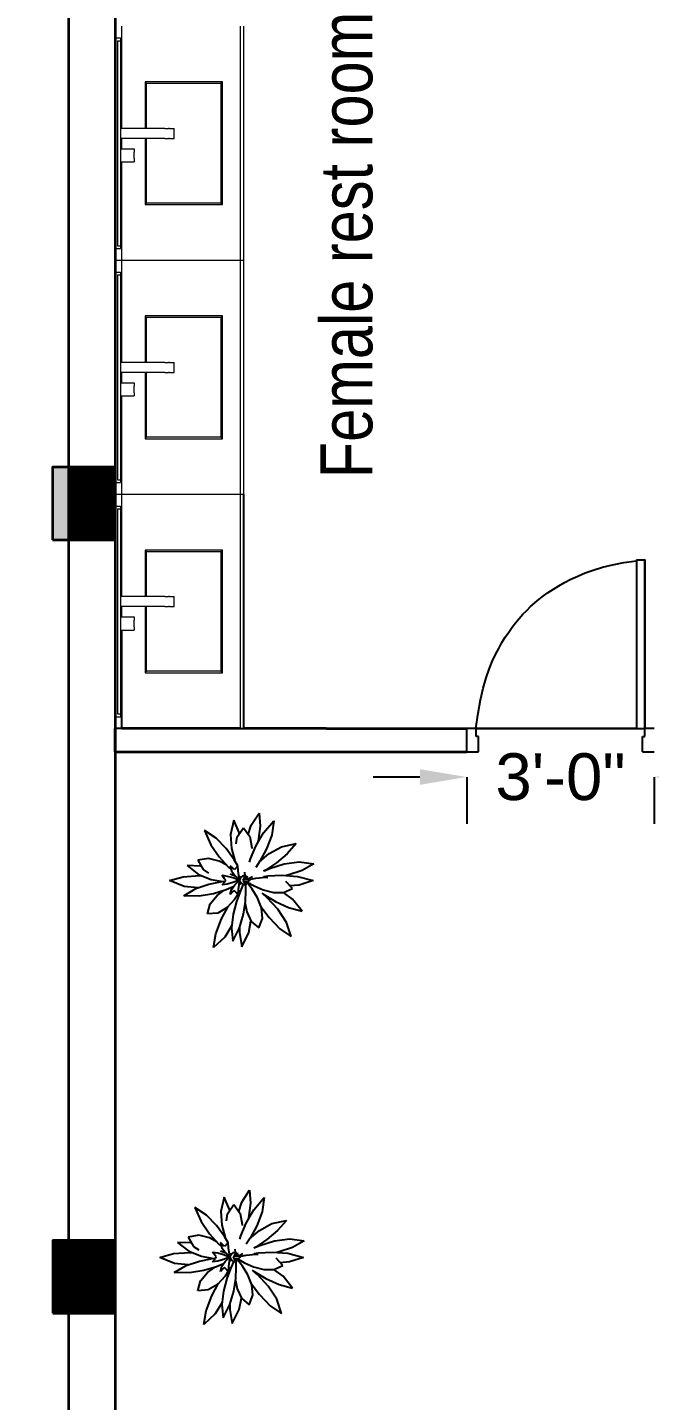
# Model space of a CAD drawing. Header units: millimetres. Extents: x 6923 to 14208, y 3430 to 4414.
# Drawn here: x 8960.1 to 9079.7, y 3972.6 to 4236.8 of the extents above; entities that cross this region are included whole.
import ezdxf

# ---------------------------------------------------------------- set-up
doc = ezdxf.new("R2010")
doc.units = ezdxf.units.MM
doc.layers.get('Defpoints').update_dxf_attribs({"color": 250})
for name, color, linetype in [('AMBIENTACION', 1, 'Continuous'), ('SectionCutEdges', 7, 'Continuous'), ('zelen', 69, 'Continuous')]:
    doc.layers.add(name, color=color, linetype=linetype)
for name, color, linetype, lineweight in [('dimension', 6, 'Continuous', 15), ('door', 104, 'Continuous', 25), ('Furniture', 252, 'Continuous', 0), ('text', 11, 'Continuous', 25), ('wall', 160, 'Continuous', 35)]:
    doc.layers.add(name, color=color, linetype=linetype, lineweight=lineweight)
doc.styles.add('ARRIAL NARROW', font='ARIALN.TTF')
doc.styles.get("Standard").update_dxf_attribs({"font": 'arial.ttf'})
doc.dimstyles.new('1 to 8', dxfattribs={"dimscale": 96, "dimtxt": 0.09375, "dimasz": 0.09375, "dimexe": 0.09375, "dimexo": 0.09375, "dimgap": 0.015625, "dimtad": 0, "dimtih": 1, "dimtoh": 1, "dimdec": 0, "dimrnd": 0.09375, "dimzin": 3, "dimdsep": 46, "dimlunit": 4, "dimtxsty": 'Standard', "dimcen": 0.09375, "dimadec": 0, "dimazin": 0, "dimtfac": 1, "dimtdec": 0, "dimtofl": 0, "dimtmove": 0, "dimatfit": 3, "dimfxl": 0.09375, "dimfxlon": 1, "dimtolj": 1, "dimtzin": 0, "dimarcsym": 0})

# ---------------------------------------------------------------- blocks, each defined once
blk = doc.blocks.new('z_45')
for p, q in [((-2.845997, 13.88936), (-3.570604, 10.668659)), ((-1.655763, 11.123252), (-2.845997, 13.88936)), ((0.441211, 10.654926), (1.116109, 12.784863)), ((1.116109, 12.784863), (2.886718, 15.481067)), ((3.112793, 12.559485), (2.685738, 9.256053)), ((2.886718, 15.481067), (3.112793, 12.559485)), ((3.844529, 11.023402), (6.185353, 13.788033)), ((6.185353, 13.788033), (5.718845, 10.564661)), ((-9.471196, 11.583638), (-8.014357, 8.363295)), ((-6.825197, 9.823632), (-9.471196, 11.583638)), ((-4.564357, 7.499552), (-6.825197, 9.823632)), ((-3.570604, 10.668659), (-3.370214, 7.540822)), ((-2.313089, 8.569336), (-2.087796, 10.154057)), ((-2.087796, 10.154057), (-0.650883, 12.201309)), ((-1.588672, 10.865235), (-1.655763, 11.123252)), ((-0.650883, 12.201309), (0.760937, 10.202289)), ((0.760937, 10.202289), (1.247263, 7.701373)), ((2.124023, 8.055043), (3.844529, 11.023402)), ((5.718845, 10.564661), (4.56084, 7.449961)), ((-8.014357, 8.363295), (-6.118167, 5.604553)), ((-2.732033, 4.996347), (-4.564357, 7.499552)), ((-3.370214, 7.540822), (-2.609962, 4.790235)), ((0.939745, 5.188775), (2.124023, 8.055043)), ((1.247263, 7.701373), (1.236522, 7.510304)), ((2.685738, 9.256053), (2.585155, 8.850694)), ((2.912497, 4.450679), (5.118847, 6.358695)), ((4.56084, 7.449961), (3.048825, 4.653072)), ((5.118847, 6.358695), (7.924801, 7.917333)), ((9.188086, 6.343603), (6.763673, 4.31025)), ((7.924801, 7.917333), (11.223727, 8.66015)), ((11.223727, 8.66015), (9.188086, 6.343603)), ((-13.329983, 3.664804), (-10.796976, 1.677108)), ((-10.395801, 3.557134), (-13.329983, 3.664804)), ((-8.571875, 5.299163), (-10.923731, 4.889011)), ((-10.923731, 4.889011), (-9.723246, 2.764893)), ((-10.143751, 3.508997), (-10.395801, 3.557134)), ((-6.165922, 4.682708), (-8.571875, 5.299163)), ((-4.421586, 3.730321), (-6.165922, 4.682708)), ((-6.118167, 5.604553), (-4.087406, 3.361177)), ((-4.087406, 3.361177), (-3.407812, 2.749658)), ((-3.663379, 3.641844), (-3.332913, 2.487993)), ((-3.033108, 3.074575), (-3.663379, 3.641844)), ((-1.916993, 3.620315), (-2.732033, 4.996347)), ((-1.897073, 3.641844), (-2.527249, 2.960253)), ((-1.838088, 2.487993), (-1.897073, 3.641844)), ((0.713086, 4.427791), (0.939745, 5.188775)), ((3.048825, 4.653072), (2.101171, 3.24595)), ((6.763673, 4.31025), (4.27959, 2.622747)), ((5.226266, 3.010106), (8.498532, 4.040098)), ((8.498532, 4.040098), (11.938083, 4.511809)), ((11.938083, 4.511809), (15.209764, 4.056096)), ((15.209764, 4.056096), (12.607419, 2.562547)), ((-17.348439, 0.262022), (-14.246488, 1.155138)), ((-14.047462, -1.054287), (-17.348439, 0.262022)), ((-14.246488, 1.155138), (-10.58799, 1.426625)), ((-10.796976, 1.677108), (-7.958597, 0.544524)), ((-10.58799, 1.426625), (-10.121489, 1.407576)), ((-9.723246, 2.764893), (-8.523244, 1.970458)), ((-8.423632, -0.520706), (-5.451953, 0.046134)), ((-7.958597, 0.544524), (-5.231249, 0.066352)), ((-5.451953, 0.046134), (-4.759377, 0.10953)), ((-4.898632, 0.705075), (-5.429691, 1.477385)), ((-5.429691, 1.477385), (-4.293358, 1.311088)), ((-5.429691, -0.687051), (-4.769921, 0.085259)), ((-4.635745, 0.395179), (-4.898632, 0.705075)), ((-4.769921, 0.085259), (-4.635745, 0.395179)), ((-4.293358, 1.311088), (-3.019536, 0.943708)), ((-3.632522, 1.770306), (-2.493846, 1.337838)), ((-3.332913, 2.487993), (-2.604687, 1.451993)), ((-2.780175, 2.809238), (-3.033108, 3.074575)), ((-3.019536, 0.943708), (-1.976955, 0.57261)), ((-1.976955, 0.217772), (-3.019536, -0.153327)), ((-2.527249, 2.960253), (-2.780175, 2.809238)), ((-2.604687, 1.451993), (-1.873535, 0.699282)), ((-2.604687, -0.661659), (-1.873535, 0.091076)), ((-1.976955, 0.57261), (-1.628906, 0.433159)), ((-1.628906, 0.357175), (-1.976955, 0.217772)), ((-1.881445, 0.339508), (-1.606447, 0.383544)), ((-1.873535, 0.699282), (-1.562113, 0.420308)), ((-1.873535, 0.091076), (-1.774222, 0.182414)), ((-1.709473, 1.451993), (-1.838088, 2.487993)), ((-1.774222, 0.182414), (-1.583988, 0.343227)), ((-1.728809, 0.212503), (-1.572365, 0.349855)), ((-1.727444, 0.221968), (-1.604688, 0.331926)), ((-1.583988, 0.699282), (-1.709473, 1.451993)), ((-1.583988, 0.091076), (-1.709473, -0.661659)), ((-1.683301, 0.60215), (-1.553714, 0.433731)), ((-1.683301, 0.18189), (-1.563573, 0.353074)), ((-1.679397, 1.271486), (-1.272851, 0.962949)), ((-1.676369, 0.47915), (-1.631546, 0.482464)), ((-1.676369, 0.452209), (-1.676369, 0.47915)), ((-1.676369, 0.47915), (-1.565433, 0.409579)), ((-1.676369, 0.267673), (-1.676369, 0.338197)), ((-1.626176, 0.952387), (-1.35352, 0.829601)), ((-1.583988, 0.699282), (-1.542676, 0.458455)), ((-1.543754, 0.454164), (-1.583988, 0.699282)), ((-1.545703, 0.324464), (-1.583988, 0.091076)), ((-1.494336, 0.556159), (-1.572365, 0.395179)), ((-1.572365, 0.395179), (-1.511622, 0.234222)), ((-1.567286, 0.192738), (-1.48496, 0.186634)), ((-1.553714, 0.277925), (-1.532912, 0.290728)), ((-1.546973, 0.488734), (-1.526272, 0.490236)), ((-1.511622, 0.234222), (-1.294726, -0.153327)), ((-1.294726, 0.943708), (-1.494336, 0.556159)), ((-0.877637, 1.311088), (-1.294726, 0.943708)), ((-0.130665, 1.477385), (-0.877637, 1.311088)), ((-0.698143, 0.395179), (-0.538969, 0.705075)), ((-0.57354, 0.085259), (-0.698143, 0.395179)), ((-0.61475, 0.557566), (0.414157, 0.633597)), ((-0.587601, 0.120354), (0.414157, 0.046349)), ((-0.130665, -0.687051), (-0.57354, 0.085259)), ((-0.552541, 0.679731), (-0.473535, 0.568008)), ((-0.552541, 0.048637), (-0.451565, 0.110316)), ((-0.538969, 0.705075), (-0.130665, 1.477385)), ((-0.343555, 0.101996), (-0.4583, -0.115633)), ((-0.402153, 2.182174), (-0.364649, 1.42529)), ((-0.351566, 0.05846), (-0.343555, 0.072765)), ((-0.343555, 1.074767), (-0.304008, 0.713921)), ((0.414157, 0.633597), (-0.343555, 0.718355)), ((-0.343555, 0.718355), (-0.343555, 0.577641)), ((-0.343555, -0.038433), (-0.343555, 0.101996)), ((0.414157, 0.046349), (-0.343555, -0.038433)), ((-0.342482, 1.076675), (-0.295609, 0.712991)), ((-0.039065, 0.684285), (0.143945, 1.07379)), ((0.143945, 1.07379), (-0.026757, 0.682902)), ((-0.020218, 0.682187), (0.042868, 0.793743)), ((0.263965, -0.291395), (0, 0)), ((0.005859, 0.000691), (0.263965, -0.291395)), ((0.112987, 0.01266), (0.343358, -0.138187)), ((0.343358, -0.138187), (0.122851, 0.013781)), ((0.143945, 1.07379), (0.261426, 1.376176)), ((0.343358, 0.641418), (0.523341, 0.751948)), ((0.523341, 0.751948), (0.350583, 0.640726)), ((0.882226, 0.339985), (0.414157, 0.633597)), ((0.414157, 0.046349), (0.882226, 0.339985)), ((0.523341, 0.751948), (1.350194, 1.19648)), ((0.618356, 0.505519), (2.111423, 0.813913)), ((2.111423, 0.813913), (4.325879, 1.034188)), ((4.27959, 2.622747), (3.878319, 2.391028)), ((3.888863, 1.192188), (4.834962, 1.339221)), ((4.0667, 2.499819), (5.226266, 3.010106)), ((4.325879, 1.034188), (4.866993, 0.999713)), ((4.834962, 1.339221), (8.005172, 1.502991)), ((8.005172, 1.502991), (11.50527, 1.21479)), ((8.87754, 0.106263), (8.870017, 0.108933)), ((10.431641, -1.544666), (8.87754, 0.106263)), ((9.364843, 1.5064), (8.960253, 1.424313)), ((12.607419, 2.562547), (9.364843, 1.5064)), ((11.50527, 1.21479), (15.089351, 0.26207)), ((15.089351, 0.26207), (11.904103, -0.724029)), ((-14.07373, -3.13642), (-11.416704, -1.54047)), ((-10.945606, -1.379967), (-14.047462, -1.054287)), ((-11.416704, -1.54047), (-8.423632, -0.520706)), ((-7.403421, -2.685213), (-10.627055, -3.20127)), ((-4.577738, -1.834464), (-7.403421, -2.685213)), ((-6.6167, -3.11451), (-5.047756, -1.975965)), ((-4.293358, -0.520706), (-5.429691, -0.687051)), ((-2.953124, -1.157331), (-4.577738, -1.834464)), ((-3.019536, -0.153327), (-4.293358, -0.520706)), ((-3.663379, -2.851462), (-3.332913, -1.697659)), ((-3.033108, -2.206969), (-3.663379, -2.851462)), ((-3.332913, -1.697659), (-2.604687, -0.661659)), ((-2.780175, -1.994538), (-3.033108, -2.206969)), ((-2.527249, -2.210593), (-2.780175, -1.994538)), ((-1.899707, -2.848768), (-2.638769, -3.964114)), ((-1.897073, -2.851462), (-2.527249, -2.210593)), ((-1.35352, -2.042174), (-2.229786, -4.429722)), ((-1.838088, -1.697659), (-1.897073, -2.851462)), ((-1.897073, -2.844191), (-1.347756, -2.01571)), ((-1.709473, -0.661659), (-1.838088, -1.697659)), ((-1.693851, -0.568056), (-1.146388, -0.28398)), ((-0.682133, -0.564265), (-1.35352, -2.042174)), ((-1.347756, -2.01571), (-1.297754, -1.919913)), ((-1.294726, -0.153327), (-0.877637, -0.520706)), ((-0.877637, -0.520706), (-0.130665, -0.687051)), ((-0.207716, -4.4456), (-0.091702, -2.064657)), ((-0.190139, -0.021291), (-0.149512, -0.409627)), ((-0.149512, -0.409627), (-0.140429, -0.670075)), ((-0.091702, -2.064657), (-0.140429, -0.685)), ((1.305467, -1.671815), (0.263965, -0.291395)), ((0.343358, -0.138187), (1.780665, -0.936222)), ((0.694239, -0.332999), (1.227832, -0.725722)), ((2.482617, -3.62699), (1.305467, -1.671815)), ((1.780665, -0.936222), (3.791404, -1.803994)), ((3.484273, -2.572203), (3.932518, -2.881288)), ((4.709864, -3.591299), (3.717869, -2.733254)), ((3.791404, -1.803994), (6.092381, -2.413368)), ((3.932518, -2.881288), (6.586033, -4.438806)), ((6.092381, -2.413368), (8.400196, -2.436328)), ((10.435152, -3.927588), (8.347654, -2.43578)), ((8.400196, -2.436328), (10.431641, -1.544666)), ((11.904103, -0.724029), (9.830469, -0.90611)), ((-10.627055, -3.20127), (-14.07373, -3.13642)), ((-8.790821, -7.222462), (-8.167577, -4.977584)), ((-8.167577, -4.977584), (-6.6167, -3.11451)), ((-4.346585, -5.804968), (-6.415725, -7.052922)), ((-5.600298, -8.385539), (-4.10918, -5.549121)), ((-2.638769, -3.964114), (-4.346585, -5.804968)), ((-2.229786, -4.429722), (-2.974415, -7.289314)), ((-0.641215, -7.295108), (-0.207716, -4.4456)), ((-0.278127, -4.908538), (0.070995, -6.779051)), ((3.390723, -5.904579), (2.482617, -3.62699)), ((3.260642, -5.578327), (5.139941, -8.084035)), ((3.625292, -8.252382), (3.390723, -5.904579)), ((7.103026, -6.169581), (4.709864, -3.591299)), ((6.586033, -4.438806), (9.533495, -5.789065)), ((9.053218, -9.147692), (7.103026, -6.169581)), ((9.533495, -5.789065), (12.572265, -6.654835)), ((12.572265, -6.654835), (10.435152, -3.927588)), ((-6.415725, -7.052922), (-8.790821, -7.222462)), ((-6.894338, -11.727738), (-5.600298, -8.385539)), ((-2.974415, -7.289314), (-3.329104, -10.357284)), ((-1.53594, -10.355759), (-0.641215, -7.295108)), ((0.070995, -6.779051), (1.064259, -8.927584)), ((0.57441, -11.471963), (1.038867, -8.872604)), ((1.064259, -8.927584), (2.781737, -10.418105)), ((2.781737, -10.418105), (3.625292, -8.252382)), ((5.139941, -8.084035), (7.544237, -10.623288)), ((10.071385, -12.377596), (9.053218, -9.147692)), ((-7.407814, -14.838576), (-6.894338, -11.727738)), ((-3.271973, -9.86352), (-4.865432, -12.475824)), ((-3.329104, -10.357284), (-3.035742, -13.370013)), ((-3.035742, -13.370013), (-1.53594, -10.355759)), ((-1.55713, -10.398388), (-1.542676, -11.455464)), ((-1.542676, -11.455464), (-1.008987, -14.652538)), ((-1.008987, -14.652538), (0.57441, -11.471963)), ((7.544237, -10.623288), (10.071385, -12.377596)), ((-4.865432, -12.475824), (-7.407814, -14.838576))]:
    blk.add_line(p, q)
blk = doc.blocks.new('*D65')
at = {"layer": 'Defpoints', "color": 0, "transparency": 16777216}
for p in [(9044.54, 4097.4), (9080.57, 4097.4), (9080.57, 4092.55)]:
    blk.add_point(p, dxfattribs=at)
at = {"layer": 'dimension', "color": 0, "lineweight": -2, "transparency": 16777216}
for p, q in [((9035.54, 4092.55), (9026.54, 4092.55)), ((9044.54, 4092.55), (9044.54, 4083.55)), ((9080.57, 4092.55), (9080.57, 4083.55)), ((9089.57, 4092.55), (9098.57, 4092.55))]:
    blk.add_line(p, q, dxfattribs=at)
at = {"layer": 'dimension', "color": 0, "transparency": 16777216}
for points in [[(9035.54, 4094.05), (9035.54, 4091.05), (9044.54, 4092.55)], [(9089.57, 4094.05), (9089.57, 4091.05), (9080.57, 4092.55)]]:
    blk.add_solid(points, dxfattribs=at)
at = {"layer": 'dimension', "color": 0, "transparency": 16777216, "insert": (9062.56, 4092.55), "char_height": 9, "attachment_point": 5}
blk.add_mtext('\\A1;3\'-0"', dxfattribs=at)

msp = doc.modelspace()

# ---------------------------------------------------------------- hatches: boundary and pattern name
at = {"layer": 'AMBIENTACION'}
h = msp.add_hatch(color=5, dxfattribs=at)
h.dxf.hatch_style = 1
h.paths.add_polyline_path([(7113.23, 4152.18), (7110.23, 4152.18), (7110.23, 4138.18), (7113.23, 4138.18)])
h.paths.add_polyline_path([(7113.23, 4138.18), (7122.23, 4138.18), (7122.23, 4152.18), (7113.23, 4152.18)])
h.paths.add_polyline_path([(8967.91, 4138.18), (8976.91, 4138.18), (8976.91, 4152.18), (8967.91, 4152.18)], flags=17)
h.paths.add_polyline_path([(8964.91, 4138.18), (8976.91, 4138.18), (8976.91, 4152.18), (8964.91, 4152.18)])
h.paths.add_polyline_path([(10986.24, 4152.45), (10977.24, 4152.45), (10977.24, 4138.45), (10986.24, 4138.45)], flags=17)
h.paths.add_polyline_path([(10974.24, 4138.45), (10986.24, 4138.45), (10986.24, 4152.45), (10974.24, 4152.45)])
h.paths.add_polyline_path([(12884.41, 4160.44), (12875.41, 4160.44), (12875.41, 4146.44), (12884.41, 4146.44)], flags=17)
h.paths.add_polyline_path([(12872.41, 4146.44), (12884.41, 4146.44), (12884.41, 4160.44), (12872.41, 4160.44)])
h = msp.add_hatch(color=5, dxfattribs=at)
h.dxf.hatch_style = 1
h.paths.add_polyline_path([(7113.23, 4152.07), (7110.23, 4152.07), (7110.23, 4138.07), (7113.23, 4138.07)])
h.paths.add_polyline_path([(7113.23, 4138.07), (7122.23, 4138.07), (7122.23, 4152.07), (7113.23, 4152.07)])
h.paths.add_polyline_path([(8967.91, 4138.07), (8976.91, 4138.07), (8976.91, 4152.07), (8967.91, 4152.07)], flags=17)
h.paths.add_polyline_path([(8964.91, 4138.07), (8976.91, 4138.07), (8976.91, 4152.07), (8964.91, 4152.07)])
h.paths.add_polyline_path([(10986.24, 4152.33), (10977.24, 4152.33), (10977.24, 4138.33), (10986.24, 4138.33)], flags=17)
h.paths.add_polyline_path([(10974.24, 4138.33), (10986.24, 4138.33), (10986.24, 4152.33), (10974.24, 4152.33)])
h.paths.add_polyline_path([(12884.41, 4160.33), (12875.41, 4160.33), (12875.41, 4146.33), (12884.41, 4146.33)], flags=17)
h.paths.add_polyline_path([(12872.41, 4146.33), (12884.41, 4146.33), (12884.41, 4160.33), (12872.41, 4160.33)])
h = msp.add_hatch(color=5, dxfattribs=at)
h.dxf.hatch_style = 1
h.paths.add_polyline_path([(7113.23, 4152.07), (7110.23, 4152.07), (7110.23, 4138.07), (7113.23, 4138.07)])
h.paths.add_polyline_path([(7113.23, 4138.07), (7122.23, 4138.07), (7122.23, 4152.07), (7113.23, 4152.07)])
h.paths.add_polyline_path([(8967.91, 4138.07), (8976.91, 4138.07), (8976.91, 4152.07), (8967.91, 4152.07)], flags=17)
h.paths.add_polyline_path([(8964.91, 4138.07), (8976.91, 4138.07), (8976.91, 4152.07), (8964.91, 4152.07)])
h.paths.add_polyline_path([(10986.24, 4152.34), (10977.24, 4152.34), (10977.24, 4138.34), (10986.24, 4138.34)], flags=17)
h.paths.add_polyline_path([(10974.24, 4138.34), (10986.24, 4138.34), (10986.24, 4152.34), (10974.24, 4152.34)])
h.paths.add_polyline_path([(12884.41, 4160.33), (12875.41, 4160.33), (12875.41, 4146.33), (12884.41, 4146.33)], flags=17)
h.paths.add_polyline_path([(12872.41, 4146.33), (12884.41, 4146.33), (12884.41, 4160.33), (12872.41, 4160.33)])
at = {"layer": 'wall'}
h = msp.add_hatch(dxfattribs=at)
h.set_pattern_fill('ANSI31', color=5)
h.set_pattern_definition([(45, (-9929.85973, 3612.04458), (-0.08838834765, 0.08838834765), [])])
h.paths.add_polyline_path([(8976.98, 3805.8), (8967.98, 3805.8), (8967.98, 3791.8), (8976.98, 3791.8)])
h.paths.add_polyline_path([(8967.98, 3805.8), (8964.98, 3805.8), (8964.98, 3791.8), (8967.98, 3791.8)])
h.paths.add_polyline_path([(8976.91, 4152.18), (8967.98, 4152.18), (8967.98, 4138.18), (8976.91, 4138.18)])
h.paths.add_polyline_path([(8976.98, 4003.38), (8967.98, 4003.38), (8967.98, 3989.38), (8976.98, 3989.38)])
h.paths.add_polyline_path([(8967.98, 4003.38), (8964.98, 4003.38), (8964.98, 3989.38), (8967.98, 3989.38)])

# ---------------------------------------------------------------- linework, layer by layer
for p, q in [((9001.68, 4101.9), (9001.68, 4146.95)), ((8978.23, 4101.9), (8978.23, 4120.84))]:
    msp.add_line(p, q)
at = {"layer": 'door'}
for p, q in [((9077.19, 4134.33), (9077.19, 4101.9)), ((9077.19, 4134.33), (9078.77, 4134.33)), ((9078.33, 4134.33), (9078.77, 4134.39)), ((9078.77, 4101.9), (9078.77, 4134.39)), ((9078.77, 4134.33), (9078.77, 4101.9)), ((9046.34, 4101.9), (9044.54, 4101.9)), ((9044.54, 4097.4), (9044.54, 4101.9)), ((9077.19, 4101.9), (9046.28, 4101.9)), ((9046.34, 4100.33), (9046.34, 4101.9)), ((9046.34, 4101.9), (9077.19, 4101.9)), ((9077.19, 4101.9), (9078.77, 4101.9)), ((9080.57, 4101.9), (9078.77, 4101.9)), ((9078.77, 4100.33), (9078.77, 4101.9)), ((9046.79, 4100.33), (9046.34, 4100.33)), ((9046.79, 4097.4), (9046.79, 4100.33)), ((9078.32, 4100.33), (9078.77, 4100.33)), ((9078.32, 4097.4), (9078.32, 4100.33)), ((9044.54, 4097.4), (9046.79, 4097.4)), ((9078.32, 4097.4), (9080.57, 4097.4))]:
    msp.add_line(p, q, dxfattribs=at)
msp.add_lwpolyline([(9046.28, 4101.9), (9046.72, 4104.85), (9047.2, 4107.43), (9047.72, 4109.66), (9048.27, 4111.61), (9048.85, 4113.3), (9049.45, 4114.79), (9050.06, 4116.11), (9050.68, 4117.31), (9051.31, 4118.43), (9051.95, 4119.47), (9052.6, 4120.45), (9053.26, 4121.37), (9053.93, 4122.25), (9054.62, 4123.07), (9055.33, 4123.86), (9056.06, 4124.62), (9056.82, 4125.35), (9057.6, 4126.06), (9058.43, 4126.75), (9059.3, 4127.42), (9060.22, 4128.08), (9061.2, 4128.72), (9062.25, 4129.36), (9063.36, 4129.99), (9064.56, 4130.61), (9065.86, 4131.22), (9067.29, 4131.81), (9068.87, 4132.38), (9070.63, 4132.9), (9072.58, 4133.38), (9074.76, 4133.81), (9077.19, 4134.18)], dxfattribs=at)
at = {"layer": 'Furniture'}
for p, q in [((8976.98, 4237.03), (8976.98, 4234.77)), ((8978.23, 4217.37), (8978.23, 4237.03)), ((9001.07, 4191.99), (9001.07, 4237.03)), ((9001.68, 4191.99), (9001.68, 4237.03)), ((8976.91, 4194.24), (8976.91, 4234.77)), ((8976.98, 4234.77), (8977.98, 4234.77)), ((8976.98, 4194.24), (8976.98, 4234.77)), ((8977.41, 4234.21), (8977.98, 4234.21)), ((8977.41, 4234.21), (8977.41, 4194.8)), ((8977.98, 4234.77), (8977.98, 4234.21)), ((8977.98, 4234.21), (8977.98, 4217.37)), ((8982.69, 4226.31), (8982.78, 4226.24)), ((8997.57, 4226.31), (8982.69, 4226.31)), ((8982.69, 4226.31), (8982.69, 4217.37)), ((8982.78, 4226.24), (8982.85, 4226.17)), ((8982.85, 4226.17), (8982.9, 4226.12)), ((8982.9, 4226.12), (8982.94, 4226.08)), ((8982.94, 4226.08), (8982.97, 4226.05)), ((8982.98, 4226.05), (8997.28, 4226.05)), ((8982.98, 4225.64), (8982.98, 4226.05)), ((8982.98, 4224.89), (8982.98, 4225.64)), ((8997.28, 4226.05), (8997.28, 4225.64)), ((8997.28, 4225.64), (8997.28, 4224.89)), ((8997.29, 4226.05), (8997.31, 4226.08)), ((8997.31, 4226.08), (8997.35, 4226.12)), ((8997.35, 4226.12), (8997.41, 4226.17)), ((8997.41, 4226.17), (8997.48, 4226.24)), ((8997.48, 4226.24), (8997.57, 4226.31)), ((8997.57, 4202.7), (8997.57, 4226.31)), ((8982.98, 4224.07), (8982.98, 4224.89)), ((8982.98, 4223.18), (8982.98, 4224.07)), ((8982.98, 4222.23), (8982.98, 4223.18)), ((8997.28, 4224.89), (8997.28, 4224.07)), ((8997.28, 4224.07), (8997.28, 4223.18)), ((8997.28, 4223.18), (8997.28, 4222.23)), ((8982.98, 4221.23), (8982.98, 4222.23)), ((8982.98, 4220.18), (8982.98, 4221.23)), ((8982.98, 4219.1), (8982.98, 4220.18)), ((8997.28, 4222.23), (8997.28, 4221.23)), ((8997.28, 4221.23), (8997.28, 4220.18)), ((8997.28, 4220.18), (8997.28, 4219.1)), ((8978.23, 4217.37), (8977.98, 4217.37)), ((8977.98, 4217.37), (8977.98, 4215.45)), ((8982.69, 4217.37), (8978.23, 4217.37)), ((8982.78, 4217.37), (8982.69, 4217.37)), ((8982.85, 4217.37), (8982.78, 4217.37)), ((8982.9, 4217.37), (8982.85, 4217.37)), ((8982.94, 4217.37), (8982.9, 4217.37)), ((8982.98, 4217.37), (8982.94, 4217.37)), ((8982.98, 4217.98), (8982.98, 4219.1)), ((8982.98, 4217.37), (8982.98, 4217.98)), ((8986.5, 4217.37), (8982.98, 4217.37)), ((8986.5, 4217.37), (8986.94, 4217.37)), ((8986.94, 4217.37), (8987.19, 4217.37)), ((8987.42, 4217.37), (8987.19, 4217.37)), ((8987.42, 4217.37), (8987.63, 4217.37)), ((8987.63, 4217.37), (8987.82, 4217.37)), ((8987.82, 4217.37), (8987.98, 4217.37)), ((8987.98, 4217.37), (8988.11, 4217.37)), ((8988.11, 4217.37), (8988.2, 4217.37)), ((8988.2, 4217.37), (8988.26, 4217.37)), ((8988.26, 4217.37), (8988.27, 4217.37)), ((8988.27, 4216.83), (8988.27, 4217.37)), ((8997.28, 4219.1), (8997.28, 4217.98)), ((8997.28, 4217.98), (8997.28, 4216.83)), ((8977.98, 4215.45), (8977.98, 4213.45)), ((8978.23, 4215.45), (8977.98, 4215.45)), ((8978.23, 4213.45), (8978.23, 4215.45)), ((8982.69, 4215.45), (8978.23, 4215.45)), ((8982.69, 4215.45), (8982.69, 4202.7)), ((8982.78, 4215.45), (8982.69, 4215.45)), ((8982.85, 4215.45), (8982.78, 4215.45)), ((8982.9, 4215.45), (8982.85, 4215.45)), ((8982.94, 4215.45), (8982.9, 4215.45)), ((8982.98, 4215.45), (8982.94, 4215.45)), ((8986.5, 4215.45), (8982.98, 4215.45)), ((8982.98, 4214.51), (8982.98, 4215.45)), ((8986.5, 4215.45), (8986.94, 4215.45)), ((8986.94, 4215.45), (8987.19, 4215.45)), ((8987.42, 4215.45), (8987.19, 4215.45)), ((8987.42, 4215.45), (8987.63, 4215.45)), ((8987.63, 4215.45), (8987.82, 4215.45)), ((8987.82, 4215.45), (8987.98, 4215.45)), ((8987.98, 4215.45), (8988.11, 4215.45)), ((8988.11, 4215.45), (8988.2, 4215.45)), ((8988.2, 4215.45), (8988.26, 4215.45)), ((8988.26, 4215.45), (8988.27, 4215.45)), ((8988.27, 4215.67), (8988.27, 4216.83)), ((8988.27, 4215.45), (8988.27, 4215.67)), ((8997.28, 4216.83), (8997.28, 4215.67)), ((8997.28, 4215.67), (8997.28, 4214.51)), ((8977.98, 4213.45), (8978.23, 4213.45)), ((8977.98, 4213.45), (8977.98, 4213.41)), ((8977.98, 4213.41), (8977.98, 4213.28)), ((8977.98, 4213.28), (8977.98, 4213.08)), ((8977.98, 4213.08), (8977.98, 4212.82)), ((8977.98, 4212.82), (8977.98, 4212.51)), ((8977.98, 4212.51), (8977.98, 4212.19)), ((8977.98, 4212.19), (8977.98, 4211.86)), ((8978.23, 4213.45), (8980.6, 4213.45)), ((8980.55, 4212.82), (8980.6, 4212.82)), ((8980.55, 4212.82), (8980.55, 4212.51)), ((8980.55, 4212.51), (8980.55, 4212.19)), ((8980.55, 4212.19), (8980.55, 4211.86)), ((8980.6, 4213.45), (8980.6, 4213.41)), ((8980.6, 4213.41), (8980.6, 4213.28)), ((8980.6, 4213.28), (8980.6, 4213.08)), ((8980.6, 4213.08), (8980.6, 4212.82)), ((8982.98, 4213.34), (8982.98, 4214.51)), ((8982.98, 4212.18), (8982.98, 4213.34)), ((8982.98, 4211.04), (8982.98, 4212.18)), ((8997.28, 4214.51), (8997.28, 4213.34)), ((8997.28, 4213.34), (8997.28, 4212.18)), ((8997.28, 4212.18), (8997.28, 4211.04)), ((8977.98, 4211.86), (8977.98, 4211.55)), ((8977.98, 4211.55), (8977.98, 4211.29)), ((8977.98, 4211.29), (8977.98, 4211.09)), ((8977.98, 4211.09), (8977.98, 4210.96)), ((8977.98, 4210.96), (8977.98, 4210.92)), ((8977.98, 4210.92), (8978.23, 4210.92)), ((8977.98, 4210.92), (8977.98, 4194.8)), ((8978.23, 4191.99), (8978.23, 4210.92)), ((8978.23, 4210.92), (8980.6, 4210.92)), ((8980.55, 4211.86), (8980.55, 4211.55)), ((8980.55, 4211.55), (8980.6, 4211.55)), ((8980.6, 4211.55), (8980.6, 4211.29)), ((8980.6, 4211.29), (8980.6, 4211.09)), ((8980.6, 4211.09), (8980.6, 4210.96)), ((8980.6, 4210.92), (8980.6, 4210.96)), ((8982.98, 4209.92), (8982.98, 4211.04)), ((8982.98, 4208.83), (8982.98, 4209.92)), ((8997.28, 4211.04), (8997.28, 4209.92)), ((8997.28, 4209.92), (8997.28, 4208.83)), ((8982.98, 4207.78), (8982.98, 4208.83)), ((8982.98, 4206.78), (8982.98, 4207.78)), ((8982.98, 4205.83), (8982.98, 4206.78)), ((8997.28, 4208.83), (8997.28, 4207.78)), ((8997.28, 4207.78), (8997.28, 4206.78)), ((8997.28, 4206.78), (8997.28, 4205.83)), ((8982.98, 4204.94), (8982.98, 4205.83)), ((8982.98, 4204.12), (8982.98, 4204.94)), ((8982.98, 4203.37), (8982.98, 4204.12)), ((8997.28, 4205.83), (8997.28, 4204.94)), ((8997.28, 4204.94), (8997.28, 4204.12)), ((8997.28, 4204.12), (8997.28, 4203.37)), ((8982.78, 4202.78), (8982.69, 4202.7)), ((8982.69, 4202.7), (8997.57, 4202.7)), ((8982.85, 4202.84), (8982.78, 4202.78)), ((8982.9, 4202.9), (8982.85, 4202.84)), ((8982.94, 4202.93), (8982.9, 4202.9)), ((8982.98, 4202.97), (8982.97, 4202.96)), ((8982.98, 4202.97), (8982.98, 4203.37)), ((8997.28, 4202.97), (8982.98, 4202.97)), ((8997.28, 4203.37), (8997.28, 4202.97)), ((8997.28, 4202.97), (8997.29, 4202.96)), ((8997.29, 4202.96), (8997.31, 4202.93)), ((8997.31, 4202.93), (8997.35, 4202.9)), ((8997.35, 4202.9), (8997.41, 4202.84)), ((8997.41, 4202.84), (8997.48, 4202.78)), ((8997.48, 4202.78), (8997.57, 4202.7)), ((8976.98, 4194.24), (8977.98, 4194.24)), ((8976.98, 4194.24), (8976.98, 4191.99)), ((8977.41, 4194.8), (8977.98, 4194.8)), ((8977.98, 4194.8), (8977.98, 4194.24)), ((8976.98, 4191.99), (8978.23, 4191.99)), ((8976.98, 4191.99), (8976.98, 4189.73)), ((8978.23, 4172.33), (8978.23, 4191.99)), ((8978.23, 4191.99), (9001.07, 4191.99)), ((9001.07, 4146.95), (9001.07, 4191.99)), ((9001.07, 4191.99), (9001.15, 4191.99)), ((9001.15, 4191.99), (9001.23, 4191.99)), ((9001.23, 4191.99), (9001.31, 4191.99)), ((9001.31, 4191.99), (9001.38, 4191.99)), ((9001.38, 4191.99), (9001.44, 4191.99)), ((9001.44, 4191.99), (9001.5, 4191.99)), ((9001.5, 4191.99), (9001.55, 4191.99)), ((9001.55, 4191.99), (9001.6, 4191.99)), ((9001.66, 4191.99), (9001.6, 4191.99)), ((9001.66, 4191.99), (9001.67, 4191.99)), ((9001.68, 4191.99), (9001.67, 4191.99)), ((9001.68, 4146.95), (9001.68, 4191.99)), ((8976.91, 4149.2), (8976.91, 4189.73)), ((8976.98, 4189.73), (8977.98, 4189.73)), ((8976.98, 4149.2), (8976.98, 4189.73)), ((8977.41, 4189.17), (8977.98, 4189.17)), ((8977.41, 4189.17), (8977.41, 4149.76)), ((8977.98, 4189.73), (8977.98, 4189.17)), ((8977.98, 4189.17), (8977.98, 4172.33)), ((8982.69, 4181.27), (8982.78, 4181.2)), ((8997.57, 4181.27), (8982.69, 4181.27)), ((8982.69, 4181.27), (8982.69, 4172.33)), ((8982.78, 4181.2), (8982.85, 4181.13)), ((8982.85, 4181.13), (8982.9, 4181.08)), ((8982.9, 4181.08), (8982.94, 4181.04)), ((8982.94, 4181.04), (8982.97, 4181.01)), ((8982.98, 4181.01), (8997.28, 4181.01)), ((8982.98, 4180.6), (8982.98, 4181.01)), ((8982.98, 4179.85), (8982.98, 4180.6)), ((8997.28, 4181.01), (8997.28, 4180.6)), ((8997.28, 4180.6), (8997.28, 4179.85)), ((8997.29, 4181.01), (8997.31, 4181.04)), ((8997.31, 4181.04), (8997.35, 4181.08)), ((8997.35, 4181.08), (8997.41, 4181.13)), ((8997.41, 4181.13), (8997.48, 4181.2)), ((8997.48, 4181.2), (8997.57, 4181.27)), ((8997.57, 4157.66), (8997.57, 4181.27)), ((8982.98, 4179.03), (8982.98, 4179.85)), ((8982.98, 4178.14), (8982.98, 4179.03)), ((8982.98, 4177.19), (8982.98, 4178.14)), ((8997.28, 4179.85), (8997.28, 4179.03)), ((8997.28, 4179.03), (8997.28, 4178.14)), ((8997.28, 4178.14), (8997.28, 4177.19)), ((8982.98, 4176.19), (8982.98, 4177.19)), ((8982.98, 4175.14), (8982.98, 4176.19)), ((8982.98, 4174.06), (8982.98, 4175.14)), ((8997.28, 4177.19), (8997.28, 4176.19)), ((8997.28, 4176.19), (8997.28, 4175.14)), ((8997.28, 4175.14), (8997.28, 4174.06)), ((8978.23, 4172.33), (8977.98, 4172.33)), ((8977.98, 4172.33), (8977.98, 4170.41)), ((8982.69, 4172.33), (8978.23, 4172.33)), ((8982.78, 4172.33), (8982.69, 4172.33)), ((8982.85, 4172.33), (8982.78, 4172.33)), ((8982.9, 4172.33), (8982.85, 4172.33)), ((8982.94, 4172.33), (8982.9, 4172.33)), ((8982.98, 4172.33), (8982.94, 4172.33)), ((8982.98, 4172.94), (8982.98, 4174.06)), ((8982.98, 4172.33), (8982.98, 4172.94)), ((8986.5, 4172.33), (8982.98, 4172.33)), ((8986.5, 4172.33), (8986.94, 4172.33)), ((8986.94, 4172.33), (8987.19, 4172.33)), ((8987.42, 4172.33), (8987.19, 4172.33)), ((8987.42, 4172.33), (8987.63, 4172.33)), ((8987.63, 4172.33), (8987.82, 4172.33)), ((8987.82, 4172.33), (8987.98, 4172.33)), ((8987.98, 4172.33), (8988.11, 4172.33)), ((8988.11, 4172.33), (8988.2, 4172.33)), ((8988.2, 4172.33), (8988.26, 4172.33)), ((8988.26, 4172.33), (8988.27, 4172.33)), ((8988.27, 4171.79), (8988.27, 4172.33)), ((8997.28, 4174.06), (8997.28, 4172.94)), ((8997.28, 4172.94), (8997.28, 4171.79)), ((8978.23, 4170.41), (8977.98, 4170.41)), ((8977.98, 4170.41), (8977.98, 4168.41)), ((8978.23, 4168.41), (8978.23, 4170.41)), ((8982.69, 4170.41), (8978.23, 4170.41)), ((8982.69, 4170.41), (8982.69, 4157.66)), ((8982.78, 4170.41), (8982.69, 4170.41)), ((8982.85, 4170.41), (8982.78, 4170.41)), ((8982.9, 4170.41), (8982.85, 4170.41)), ((8982.94, 4170.41), (8982.9, 4170.41)), ((8982.98, 4170.41), (8982.94, 4170.41)), ((8986.5, 4170.41), (8982.98, 4170.41)), ((8982.98, 4169.47), (8982.98, 4170.41)), ((8986.5, 4170.41), (8986.94, 4170.41)), ((8986.94, 4170.41), (8987.19, 4170.41)), ((8987.42, 4170.41), (8987.19, 4170.41)), ((8987.42, 4170.41), (8987.63, 4170.41)), ((8987.63, 4170.41), (8987.82, 4170.41)), ((8987.82, 4170.41), (8987.98, 4170.41)), ((8987.98, 4170.41), (8988.11, 4170.41)), ((8988.11, 4170.41), (8988.2, 4170.41)), ((8988.2, 4170.41), (8988.26, 4170.41)), ((8988.26, 4170.41), (8988.27, 4170.41)), ((8988.27, 4170.63), (8988.27, 4171.79)), ((8988.27, 4170.41), (8988.27, 4170.63)), ((8997.28, 4171.79), (8997.28, 4170.63)), ((8997.28, 4170.63), (8997.28, 4169.47)), ((8977.98, 4168.41), (8978.23, 4168.41)), ((8977.98, 4168.41), (8977.98, 4168.37)), ((8977.98, 4168.37), (8977.98, 4168.24)), ((8977.98, 4168.24), (8977.98, 4168.04)), ((8977.98, 4168.04), (8977.98, 4167.78)), ((8977.98, 4167.78), (8977.98, 4167.47)), ((8977.98, 4167.47), (8977.98, 4167.15)), ((8977.98, 4167.15), (8977.98, 4166.82)), ((8978.23, 4168.41), (8980.6, 4168.41)), ((8980.55, 4167.78), (8980.6, 4167.78)), ((8980.55, 4167.78), (8980.55, 4167.47)), ((8980.55, 4167.47), (8980.55, 4167.15)), ((8980.55, 4167.15), (8980.55, 4166.82)), ((8980.6, 4168.41), (8980.6, 4168.37)), ((8980.6, 4168.37), (8980.6, 4168.24)), ((8980.6, 4168.24), (8980.6, 4168.04)), ((8980.6, 4168.04), (8980.6, 4167.78)), ((8982.98, 4168.3), (8982.98, 4169.47)), ((8982.98, 4167.14), (8982.98, 4168.3)), ((8982.98, 4166), (8982.98, 4167.14)), ((8997.28, 4169.47), (8997.28, 4168.3)), ((8997.28, 4168.3), (8997.28, 4167.14)), ((8997.28, 4167.14), (8997.28, 4166)), ((8977.98, 4166.82), (8977.98, 4166.51)), ((8977.98, 4166.51), (8977.98, 4166.25)), ((8977.98, 4166.25), (8977.98, 4166.05)), ((8977.98, 4166.05), (8977.98, 4165.92)), ((8977.98, 4165.92), (8977.98, 4165.88)), ((8977.98, 4165.88), (8977.98, 4149.76)), ((8977.98, 4165.88), (8978.23, 4165.88)), ((8978.23, 4146.95), (8978.23, 4165.88)), ((8978.23, 4165.88), (8980.6, 4165.88)), ((8980.55, 4166.82), (8980.55, 4166.51)), ((8980.55, 4166.51), (8980.6, 4166.51)), ((8980.6, 4166.51), (8980.6, 4166.25)), ((8980.6, 4166.25), (8980.6, 4166.05)), ((8980.6, 4166.05), (8980.6, 4165.92)), ((8980.6, 4165.88), (8980.6, 4165.92)), ((8982.98, 4164.88), (8982.98, 4166)), ((8982.98, 4163.79), (8982.98, 4164.88)), ((8997.28, 4166), (8997.28, 4164.88)), ((8997.28, 4164.88), (8997.28, 4163.79)), ((8982.98, 4162.74), (8982.98, 4163.79)), ((8982.98, 4161.74), (8982.98, 4162.74)), ((8982.98, 4160.79), (8982.98, 4161.74)), ((8997.28, 4163.79), (8997.28, 4162.74)), ((8997.28, 4162.74), (8997.28, 4161.74)), ((8997.28, 4161.74), (8997.28, 4160.79)), ((8982.98, 4159.9), (8982.98, 4160.79)), ((8982.98, 4159.08), (8982.98, 4159.9)), ((8982.98, 4158.33), (8982.98, 4159.08)), ((8997.28, 4160.79), (8997.28, 4159.9)), ((8997.28, 4159.9), (8997.28, 4159.08)), ((8997.28, 4159.08), (8997.28, 4158.33)), ((8982.78, 4157.74), (8982.69, 4157.66)), ((8982.69, 4157.66), (8997.57, 4157.66)), ((8982.85, 4157.8), (8982.78, 4157.74)), ((8982.9, 4157.86), (8982.85, 4157.8)), ((8982.94, 4157.89), (8982.9, 4157.86)), ((8982.98, 4157.93), (8982.97, 4157.92)), ((8982.98, 4157.93), (8982.98, 4158.33)), ((8997.28, 4157.93), (8982.98, 4157.93)), ((8997.28, 4158.33), (8997.28, 4157.93)), ((8997.28, 4157.93), (8997.29, 4157.92)), ((8997.29, 4157.92), (8997.31, 4157.89)), ((8997.31, 4157.89), (8997.35, 4157.86)), ((8997.35, 4157.86), (8997.41, 4157.8)), ((8997.41, 4157.8), (8997.48, 4157.74)), ((8997.48, 4157.74), (8997.57, 4157.66)), ((8976.98, 4149.2), (8977.98, 4149.2)), ((8976.98, 4149.2), (8976.98, 4146.95)), ((8977.41, 4149.76), (8977.98, 4149.76)), ((8977.98, 4149.76), (8977.98, 4149.2)), ((8976.98, 4146.95), (8978.23, 4146.95)), ((8976.98, 4146.95), (8976.98, 4144.69)), ((8978.23, 4127.29), (8978.23, 4146.95)), ((8978.23, 4146.95), (9001.07, 4146.95)), ((9001.07, 4101.9), (9001.07, 4146.95)), ((9001.07, 4146.95), (9001.15, 4146.95)), ((9001.15, 4146.95), (9001.23, 4146.95)), ((9001.23, 4146.95), (9001.31, 4146.95)), ((9001.31, 4146.95), (9001.38, 4146.95)), ((9001.38, 4146.95), (9001.44, 4146.95)), ((9001.44, 4146.95), (9001.5, 4146.95)), ((9001.5, 4146.95), (9001.55, 4146.95)), ((9001.55, 4146.95), (9001.6, 4146.95)), ((9001.66, 4146.95), (9001.6, 4146.95)), ((9001.66, 4146.95), (9001.67, 4146.95)), ((9001.68, 4146.95), (9001.67, 4146.95)), ((8976.91, 4106.41), (8976.91, 4144.69)), ((8976.98, 4144.69), (8977.98, 4144.69)), ((8976.98, 4106.41), (8976.98, 4144.69)), ((8977.41, 4144.13), (8977.98, 4144.13)), ((8977.41, 4144.13), (8977.41, 4104.72)), ((8977.98, 4144.69), (8977.98, 4144.13)), ((8977.98, 4144.13), (8977.98, 4127.29)), ((8982.69, 4136.23), (8982.78, 4136.16)), ((8997.57, 4136.23), (8982.69, 4136.23)), ((8982.69, 4136.23), (8982.69, 4127.29)), ((8982.78, 4136.16), (8982.85, 4136.09)), ((8982.85, 4136.09), (8982.9, 4136.04)), ((8982.9, 4136.04), (8982.94, 4136)), ((8982.94, 4136), (8982.97, 4135.97)), ((8982.98, 4135.96), (8997.28, 4135.96)), ((8982.98, 4135.56), (8982.98, 4135.96)), ((8982.98, 4134.81), (8982.98, 4135.56)), ((8997.28, 4135.96), (8997.28, 4135.56)), ((8997.28, 4135.56), (8997.28, 4134.81)), ((8997.29, 4135.97), (8997.31, 4136)), ((8997.31, 4136), (8997.35, 4136.04)), ((8997.35, 4136.04), (8997.41, 4136.09)), ((8997.41, 4136.09), (8997.48, 4136.16)), ((8997.48, 4136.16), (8997.57, 4136.23)), ((8997.57, 4112.62), (8997.57, 4136.23)), ((8982.98, 4133.99), (8982.98, 4134.81)), ((8982.98, 4133.1), (8982.98, 4133.99)), ((8982.98, 4132.15), (8982.98, 4133.1)), ((8997.28, 4134.81), (8997.28, 4133.99)), ((8997.28, 4133.99), (8997.28, 4133.1)), ((8997.28, 4133.1), (8997.28, 4132.15)), ((8982.98, 4131.15), (8982.98, 4132.15)), ((8982.98, 4130.1), (8982.98, 4131.15)), ((8982.98, 4129.01), (8982.98, 4130.1)), ((8997.28, 4132.15), (8997.28, 4131.15)), ((8997.28, 4131.15), (8997.28, 4130.1)), ((8997.28, 4130.1), (8997.28, 4129.01)), ((8982.98, 4127.9), (8982.98, 4129.01)), ((8982.98, 4127.29), (8982.98, 4127.9)), ((8997.28, 4129.01), (8997.28, 4127.9)), ((8997.28, 4127.9), (8997.28, 4126.75)), ((8978.23, 4127.29), (8977.98, 4127.29)), ((8977.98, 4127.29), (8977.98, 4125.37)), ((8978.23, 4125.37), (8977.98, 4125.37)), ((8977.98, 4125.37), (8977.98, 4123.37)), ((8982.69, 4127.29), (8978.23, 4127.29)), ((8978.23, 4123.37), (8978.23, 4125.37)), ((8982.69, 4125.37), (8978.23, 4125.37)), ((8982.78, 4127.29), (8982.69, 4127.29)), ((8982.69, 4125.37), (8982.69, 4112.62)), ((8982.78, 4125.37), (8982.69, 4125.37)), ((8982.85, 4127.29), (8982.78, 4127.29)), ((8982.85, 4125.37), (8982.78, 4125.37)), ((8982.9, 4127.29), (8982.85, 4127.29)), ((8982.9, 4125.37), (8982.85, 4125.37)), ((8982.94, 4127.29), (8982.9, 4127.29)), ((8982.94, 4125.37), (8982.9, 4125.37)), ((8982.98, 4127.29), (8982.94, 4127.29)), ((8982.98, 4125.37), (8982.94, 4125.37)), ((8986.5, 4127.29), (8982.98, 4127.29)), ((8986.5, 4125.37), (8982.98, 4125.37)), ((8982.98, 4124.42), (8982.98, 4125.37)), ((8986.5, 4127.29), (8986.94, 4127.29)), ((8986.5, 4125.37), (8986.94, 4125.37)), ((8986.94, 4127.29), (8987.19, 4127.29)), ((8986.94, 4125.37), (8987.19, 4125.37)), ((8987.42, 4127.29), (8987.19, 4127.29)), ((8987.42, 4125.37), (8987.19, 4125.37)), ((8987.42, 4127.29), (8987.63, 4127.29)), ((8987.42, 4125.37), (8987.63, 4125.37)), ((8987.63, 4127.29), (8987.82, 4127.29)), ((8987.63, 4125.37), (8987.82, 4125.37)), ((8987.82, 4127.29), (8987.98, 4127.29)), ((8987.82, 4125.37), (8987.98, 4125.37)), ((8987.98, 4127.29), (8988.11, 4127.29)), ((8987.98, 4125.37), (8988.11, 4125.37)), ((8988.11, 4127.29), (8988.2, 4127.29)), ((8988.11, 4125.37), (8988.2, 4125.37)), ((8988.2, 4127.29), (8988.26, 4127.29)), ((8988.2, 4125.37), (8988.26, 4125.37)), ((8988.26, 4127.29), (8988.27, 4127.29)), ((8988.26, 4125.37), (8988.27, 4125.37)), ((8988.27, 4126.75), (8988.27, 4127.29)), ((8988.27, 4125.59), (8988.27, 4126.75)), ((8988.27, 4125.37), (8988.27, 4125.59)), ((8997.28, 4126.75), (8997.28, 4125.59)), ((8997.28, 4125.59), (8997.28, 4124.42)), ((8977.98, 4123.37), (8978.23, 4123.37)), ((8977.98, 4123.37), (8977.98, 4123.33)), ((8977.98, 4123.33), (8977.98, 4123.2)), ((8977.98, 4123.2), (8977.98, 4123)), ((8977.98, 4123), (8977.98, 4122.74)), ((8977.98, 4122.74), (8977.98, 4122.43)), ((8977.98, 4122.43), (8977.98, 4122.1)), ((8977.98, 4122.1), (8977.98, 4121.78)), ((8978.23, 4123.37), (8980.6, 4123.37)), ((8980.55, 4122.74), (8980.6, 4122.74)), ((8980.55, 4122.74), (8980.55, 4122.43)), ((8980.55, 4122.43), (8980.55, 4122.1)), ((8980.55, 4122.1), (8980.55, 4121.78)), ((8980.6, 4123.37), (8980.6, 4123.33)), ((8980.6, 4123.33), (8980.6, 4123.2)), ((8980.6, 4123.2), (8980.6, 4123)), ((8980.6, 4123), (8980.6, 4122.74)), ((8982.98, 4123.26), (8982.98, 4124.42)), ((8982.98, 4122.1), (8982.98, 4123.26)), ((8982.98, 4120.95), (8982.98, 4122.1)), ((8997.28, 4124.42), (8997.28, 4123.26)), ((8997.28, 4123.26), (8997.28, 4122.1)), ((8997.28, 4122.1), (8997.28, 4120.95)), ((8977.98, 4121.78), (8977.98, 4121.47)), ((8977.98, 4121.47), (8977.98, 4121.21)), ((8977.98, 4121.21), (8977.98, 4121.01)), ((8977.98, 4121.01), (8977.98, 4120.88)), ((8977.98, 4120.88), (8977.98, 4120.84)), ((8977.98, 4120.84), (8978.23, 4120.84)), ((8977.98, 4120.84), (8977.98, 4104.72)), ((8978.23, 4120.84), (8980.6, 4120.84)), ((8980.55, 4121.78), (8980.55, 4121.47)), ((8980.55, 4121.47), (8980.6, 4121.47)), ((8980.6, 4121.47), (8980.6, 4121.21)), ((8980.6, 4121.21), (8980.6, 4121.01)), ((8980.6, 4121.01), (8980.6, 4120.88)), ((8980.6, 4120.84), (8980.6, 4120.88)), ((8982.98, 4119.84), (8982.98, 4120.95)), ((8982.98, 4118.75), (8982.98, 4119.84)), ((8997.28, 4120.95), (8997.28, 4119.84)), ((8997.28, 4119.84), (8997.28, 4118.75)), ((8982.98, 4117.7), (8982.98, 4118.75)), ((8982.98, 4116.7), (8982.98, 4117.7)), ((8997.28, 4118.75), (8997.28, 4117.7)), ((8997.28, 4117.7), (8997.28, 4116.7)), ((8982.98, 4115.75), (8982.98, 4116.7)), ((8982.98, 4114.86), (8982.98, 4115.75)), ((8982.98, 4114.04), (8982.98, 4114.86)), ((8997.28, 4116.7), (8997.28, 4115.75)), ((8997.28, 4115.75), (8997.28, 4114.86)), ((8997.28, 4114.86), (8997.28, 4114.04)), ((8982.78, 4112.69), (8982.69, 4112.62)), ((8982.69, 4112.62), (8997.57, 4112.62)), ((8982.85, 4112.76), (8982.78, 4112.69)), ((8982.9, 4112.81), (8982.85, 4112.76)), ((8982.94, 4112.85), (8982.9, 4112.81)), ((8982.98, 4112.89), (8982.97, 4112.88)), ((8982.98, 4113.29), (8982.98, 4114.04)), ((8982.98, 4112.89), (8982.98, 4113.29)), ((8997.28, 4112.89), (8982.98, 4112.89)), ((8997.28, 4114.04), (8997.28, 4113.29)), ((8997.28, 4113.29), (8997.28, 4112.89)), ((8997.28, 4112.89), (8997.29, 4112.88)), ((8997.29, 4112.88), (8997.31, 4112.85)), ((8997.31, 4112.85), (8997.35, 4112.81)), ((8997.35, 4112.81), (8997.41, 4112.76)), ((8997.41, 4112.76), (8997.48, 4112.69)), ((8997.48, 4112.69), (8997.57, 4112.62)), ((8976.91, 4106.41), (8976.98, 4106.41)), ((8976.91, 4104.16), (8976.91, 4106.41)), ((8976.98, 4104.16), (8976.98, 4106.41)), ((8976.98, 4104.16), (8977.98, 4104.16)), ((8977.41, 4104.72), (8977.98, 4104.72)), ((8977.98, 4104.72), (8977.98, 4104.16))]:
    msp.add_line(p, q, dxfattribs=at)
at = {"layer": 'SectionCutEdges'}
for p, q in [((8976.98, 4104.16), (8976.98, 4101.9)), ((8978.23, 4101.9), (8976.98, 4101.9)), ((9001.07, 4101.9), (9001.15, 4101.9)), ((9001.15, 4101.9), (9001.23, 4101.9)), ((9001.23, 4101.9), (9001.31, 4101.9)), ((9001.31, 4101.9), (9001.38, 4101.9)), ((9001.38, 4101.9), (9001.44, 4101.9)), ((9001.44, 4101.9), (9001.5, 4101.9)), ((9001.5, 4101.9), (9001.55, 4101.9)), ((9001.55, 4101.9), (9001.6, 4101.9)), ((9001.66, 4101.9), (9001.6, 4101.9)), ((9001.66, 4101.9), (9001.67, 4101.9)), ((9001.68, 4101.9), (9001.67, 4101.9))]:
    msp.add_line(p, q, dxfattribs=at)
at = {"layer": 'wall'}
for p, q in [((8976.98, 4097.4), (8976.98, 4101.9)), ((9001.07, 4101.9), (8978.23, 4101.9)), ((9017.51, 4101.9), (9001.68, 4101.9)), ((9017.51, 4101.9), (9001.68, 4101.9)), ((9017.51, 4101.9), (9044.54, 4101.9)), ((9017.51, 4101.9), (9044.54, 4101.9)), ((8976.98, 4097.4), (9044.54, 4097.4)), ((8976.98, 4097.4), (9044.54, 4097.4))]:
    msp.add_line(p, q, dxfattribs=at)
for points in [[(9029.49, 4291.07), (8967.98, 4291.07), (8967.98, 3670.15)], [(9029.49, 4282.07), (8976.98, 4282.07), (8976.98, 3740.15)]]:
    msp.add_lwpolyline(points, dxfattribs=at)
msp.add_lwpolyline([(8964.91, 4138.18), (8976.91, 4138.18), (8976.91, 4152.18), (8964.91, 4152.18)], close=True, dxfattribs=at)
at = {"layer": 'wall', "color": 5}
msp.add_lwpolyline([(8964.98, 3989.38), (8976.98, 3989.38), (8976.98, 4003.38), (8964.98, 4003.38)], close=True, dxfattribs=at)

# ---------------------------------------------------------------- block references
at = {"layer": 'zelen', "xscale": 0.852633091719677, "yscale": 0.852633091719677, "zscale": 0.852633091719677}
for p in [(9002.17, 4072.38), (9000.32, 3999.85)]:
    msp.add_blockref('z_45', p, dxfattribs=at)

# ---------------------------------------------------------------- texts
at = {"layer": 'text', "color": 11, "true_color": 0xf27172, "insert": (9016.39, 4150.06), "char_height": 10, "attachment_point": 1, "rotation": 90, "style": 'ARRIAL NARROW'}
msp.add_mtext_dynamic_manual_height_columns('Female rest room', width=95.3674, gutter_width=1, heights=[0], dxfattribs=at)

# ---------------------------------------------------------------- dimensions: what is measured, and where the dimension line sits
at = {"layer": 'dimension', "color": 219, "true_color": 0x642165}
dim = msp.add_linear_dim(base=(9080.57, 4092.55), p1=(9044.54, 4097.4), p2=(9080.57, 4097.4), dimstyle='1 to 8', dxfattribs=at)
dim.commit()
dim.dimension.update_dxf_attribs({"geometry": '*D65', "text_midpoint": (9062.56, 4092.55)})

doc.saveas('drawing.dxf')
